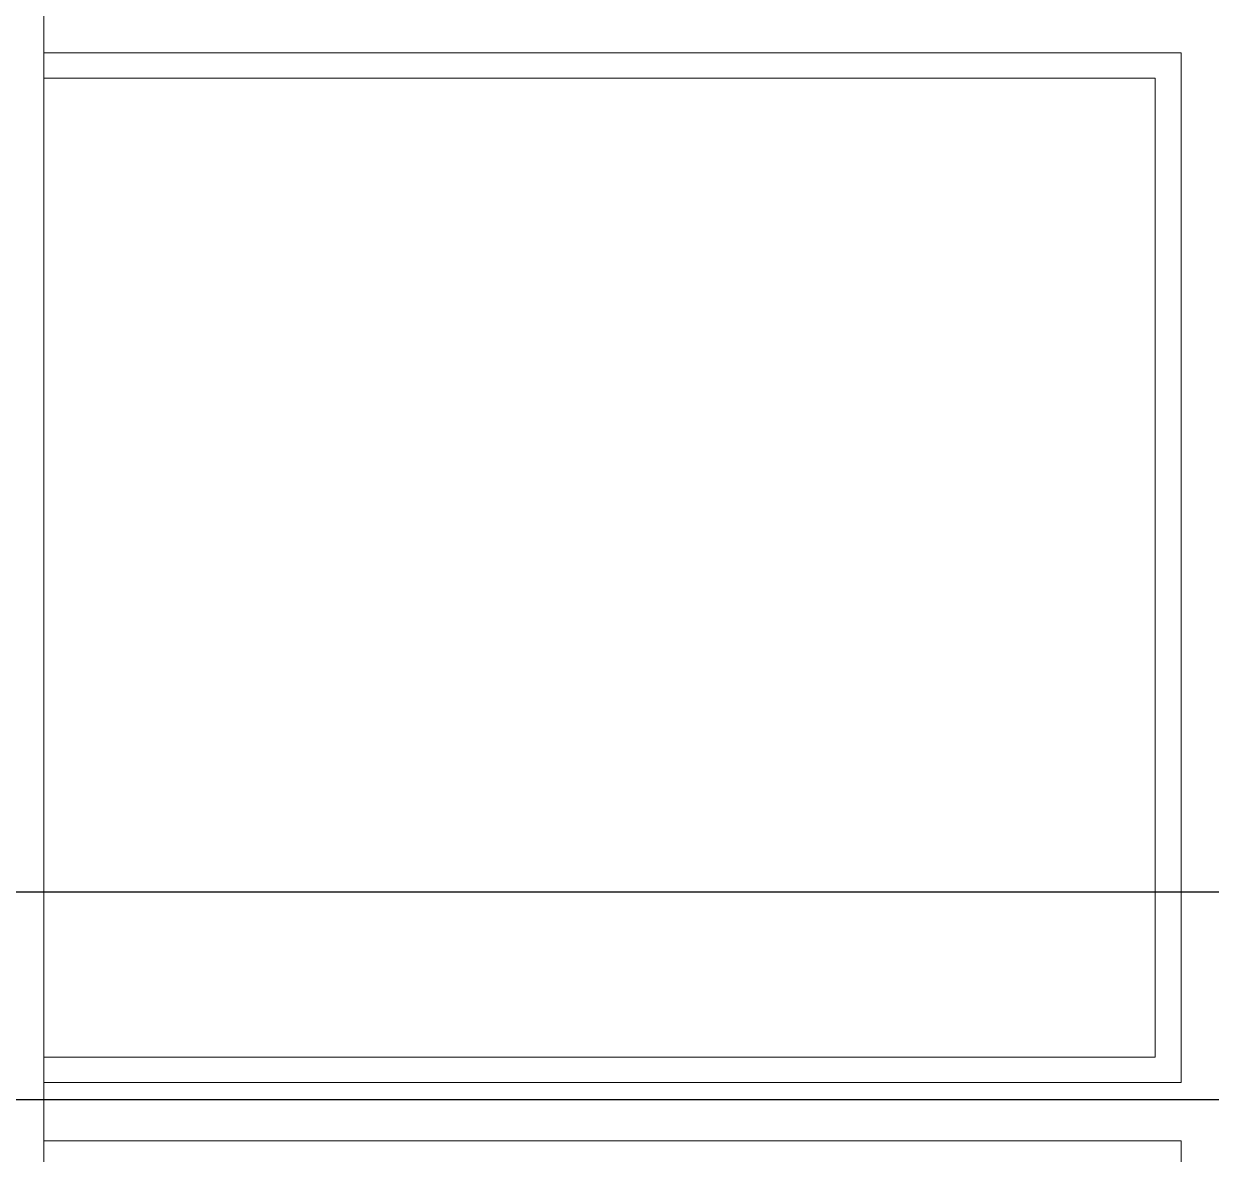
# Model space of a CAD drawing. Header units: inches. Extents: x -5142662 to -4941318, y -3361958 to -3160563.
# Drawn here: x -5011250.19 to -5011238.76, y -3261591.74 to -3261580.85 of the extents above; entities that cross this region are included whole.
import ezdxf

# ---------------------------------------------------------------- set-up
doc = ezdxf.new("R2010")
doc.units = ezdxf.units.IN
doc.header["$LTSCALE"] = 2
doc.header["$MEASUREMENT"] = 0
doc.layers.get('0').update_dxf_attribs({"linetype": 'CONTINUOUS'})
doc.layers.add('window', color=4, linetype='CONTINUOUS', lineweight=13)

msp = doc.modelspace()

# ---------------------------------------------------------------- linework, layer by layer
at = {"ltscale": 0.5}
for p, q in [((-5011631.435, -3261589.209), (-5011206.757, -3261589.209)), ((-5011609.515, -3261591.209), (-5011206.757, -3261591.209))]:
    msp.add_line(p, q, dxfattribs=at)
at = {"layer": 'window'}
for p, q in [((-5011250, -3261611.209), (-5011250, -3261549.942)), ((-5011239.045, -3261581.128), (-5011250, -3261581.128)), ((-5011239.045, -3261591.046), (-5011239.045, -3261581.128)), ((-5011239.297, -3261581.373), (-5011250, -3261581.373)), ((-5011239.297, -3261581.373), (-5011239.297, -3261590.802)), ((-5011239.297, -3261590.802), (-5011250, -3261590.802)), ((-5011250, -3261591.046), (-5011239.045, -3261591.046)), ((-5011239.045, -3261591.605), (-5011250, -3261591.605)), ((-5011239.045, -3261601.523), (-5011239.045, -3261591.605))]:
    msp.add_line(p, q, dxfattribs=at)

doc.saveas('drawing.dxf')
